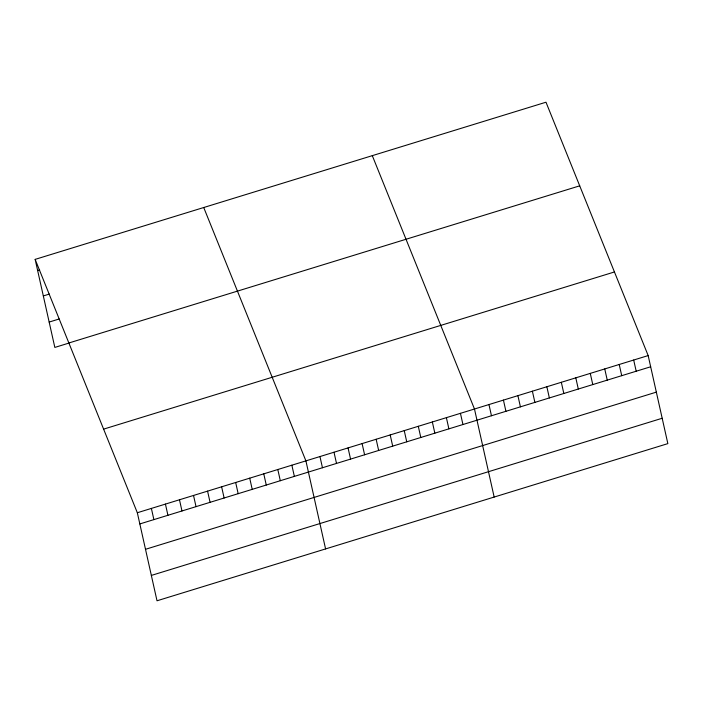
<?xml version="1.0" encoding="UTF-8"?>
<svg xmlns="http://www.w3.org/2000/svg" width="703" height="703" viewBox="0 0 703 703"><rect width="100%" height="100%" fill="white"/><g stroke="black" fill="none" stroke-linecap="round" stroke-linejoin="round"><path stroke-width="1.05" d="M35.15 259.381L545.985 102.216L648.166 355.577L667.85 443.619L157.015 600.784L137.331 512.742L35.15 259.381L54.834 347.423L68.876 343.099M37.654 270.576L39.658 269.961M43.322 295.937L49.342 294.082M49.166 322.062L59.193 318.977M68.868 342.985L579.711 185.829M103.613 429.129L614.448 271.964M137.331 512.742L648.166 355.577M139.835 523.937L650.67 366.773M145.503 549.298L656.338 392.133M151.347 575.423L662.182 418.259M372.3 155.653L474.481 409.014L494.165 497.056M203.729 207.517L305.91 460.878L325.586 548.92M633.693 360.033L636.197 371.228M619.22 364.479L621.724 375.683M604.747 368.934L607.251 380.138M590.274 373.39L592.778 384.585M575.801 377.845L578.305 389.04M561.328 382.291L563.832 393.495M546.855 386.747L549.359 397.942M532.382 391.202L534.886 402.397M517.909 395.657L520.413 406.852M503.436 400.104L505.932 411.308M488.963 404.559L491.459 415.754M460.439 413.338L462.943 424.533M446.387 417.652L448.892 428.856M432.345 421.976L434.841 433.18M418.294 426.299L420.798 437.494M404.243 430.623L406.747 441.818M390.2 434.946L392.696 446.141M376.149 439.27L378.653 450.465M362.098 443.584L364.602 454.788M348.055 447.908L350.56 459.112M334.004 452.231L336.509 463.426M319.953 456.555L322.457 467.75M291.859 465.201L294.364 476.397M277.808 469.516L280.312 480.72M263.766 473.84L266.27 485.044M249.714 478.163L252.219 489.358M235.672 482.486L238.168 493.682M221.621 486.81L224.125 498.005M207.57 491.133L210.074 502.329M193.527 495.448L196.032 506.652M179.476 499.771L181.98 510.976M165.425 504.095L167.929 515.29M151.382 508.418L153.887 519.614"/></g></svg>
